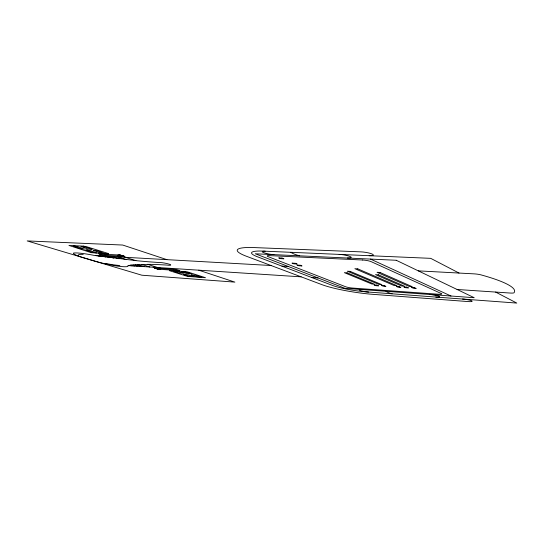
<?xml version="1.0" encoding="UTF-8"?>
<svg xmlns="http://www.w3.org/2000/svg" width="544" height="544" viewBox="0 0 544 544"><rect width="100%" height="100%" fill="white"/><g stroke="black" fill="none" stroke-linecap="round" stroke-linejoin="round"><path stroke-width="0.82" d="M99.035 253.912L120.38 255.068L124.501 256.306M418.302 270.864L474.293 273.877A6.766 1.136 7.4 0 1 480.631 274.781A94.901 14.933 8.1 0 1 513.93 292.842A6.331 0.966 7.2 0 1 510 293.032L457.089 289.483M95.887 255.646L271.028 265.506M281.908 266.118L288.272 266.478M154.496 268.076L158.1 269.219L179.806 270.62L176.127 269.498L154.496 268.076L158.44 269.246M128.377 265.601L301.165 276.842M311.807 277.535L318.029 277.936M100.701 255.918L103.238 256.7M130.812 265.186L133.164 265.907M99.246 255.836L101.068 256.394M130.036 265.295L131.723 265.819M98.165 255.775L99.416 256.156M129.486 265.39L130.642 265.744M104.836 256.149L109.283 257.523M133.13 264.894L137.272 266.179M102.394 256.013L105.754 257.047M131.73 265.057L134.851 266.016M103.469 253.708L105.196 254.245M111.976 256.55L119.143 258.781M137.659 264.547L144.364 266.642M99.103 253.47L100.83 254.007M108.025 256.326L113.771 258.108M135.075 264.717L140.44 266.383M117.47 256.863L126.29 259.624M141.535 264.398L149.818 266.995M156.754 268.226L160.419 269.375M117.429 255.972L120.863 257.054M153.184 267.213L156.305 268.192M155.829 268.165L159.501 269.314M155.183 268.117L158.855 269.273M120.027 255.048L124.481 256.36L103.129 255.177L99.062 253.98M119.605 255.027L123.706 256.319M118.946 254.986L123.039 256.285M122.556 256.258L125.984 257.339M158.263 267.539L161.384 268.525M118 254.939L122.101 256.231M125.331 257.305L135.905 260.644M147.628 264.35L157.617 267.498M173.312 270.239L174.821 270.722M177.874 270.545L179.377 271.028M166.879 259.644L122.72 245.045L27.2 240.924L141.821 275.203L234.872 282.118L198.744 270.178M370.518 259.087L451.003 296.024M459.02 273.054L430.705 258.346L263.017 251.104A29.118 4.631 9.7 0 0 257.4 256.768L332.398 285.389A25.813 3.57 9 0 0 366.602 291.91L516.8 303.076L495.611 292.067M369.152 255.687A8.35 1.489 8.6 0 0 372.239 254.075A8.35 1.489 8.6 0 0 360.924 251.865L254.055 247.574A43.704 6.963 9.7 0 0 246.35 256.231L321.932 284.648A38.74 5.365 9 0 0 372.728 294.324L467.976 301.566A6.936 0.959 7.9 0 0 471.607 300.784A6.936 0.959 7.9 0 0 462.55 299.044M273.897 254.64A7.439 1.21 9.8 0 1 263.677 252.654A7.439 1.21 9.8 0 1 265.193 251.199M368.601 292.06A6.358 0.864 8.9 0 1 360.053 290.428A6.358 0.864 8.9 0 1 362.352 289.592M429.978 294.501A6.82 0.952 8.2 0 1 439.001 296.228A6.82 0.952 8.2 0 1 435.758 297.051M392.129 293.808A19.523 2.7 8.5 0 1 386.029 291.312M339.17 254.388A7.99 1.374 8.9 0 1 350.064 256.51A7.99 1.374 8.9 0 1 347.385 258.019M299.465 255.816A22.862 3.856 9.3 0 1 290.918 252.307M78.649 255.456A20.665 2.407 11.2 0 1 83.239 254.402M119.891 265.513A20.461 2.366 11.1 0 1 105.053 263.378M169.612 270.368L169.531 270.701L187.578 276.42L205.462 277.705L187.537 271.918L169.612 270.368M173.869 271.028L173.774 271.354L179.017 273.02L183.471 273.333L178.242 271.66L173.869 271.028M181.723 271.558L181.601 271.891L186.83 273.564L191.352 273.877L186.136 272.197L181.723 271.558M183.967 274.237L183.838 274.55L188.931 276.168L193.372 276.488L188.285 274.863L183.967 274.237M191.787 274.788L191.638 275.101L196.717 276.726L201.226 277.052L196.153 275.42L191.787 274.788M130.642 265.207L127.806 265.717A20.006 2.305 11.1 0 1 116.185 265.948A27.826 3.237 11.1 0 1 95.438 261.317L81.627 257.19A28.268 3.318 11.2 0 1 73.467 253.082A20.475 2.387 11.2 0 1 93.928 255.354L136.258 260.678A206.149 29.6 12.3 0 0 158.726 262.48A6.916 0.877 10.7 0 1 169.313 264.187A6.929 0.877 10.7 0 1 166.75 265.071A142.446 16 9.8 0 0 147.859 264.343L130.642 265.207M396.236 260.27L255.299 253.783L345.025 288.334L474.225 297.711L396.236 260.27M83.456 246.112L68.959 245.439L91.174 252.647L108.569 253.98L108.44 253.565L86.537 246.697L83.456 246.112M74.929 246.187L73.426 246.119L80.07 248.533L84.572 249.179L77.976 246.765L74.929 246.187M82.504 246.541L80.974 246.473L87.584 248.907L92.14 249.553L91.95 249.118L85.571 247.126L82.504 246.541M362.624 260.012L269.552 255.619A5.807 0.918 9.8 0 0 268.348 256.727L345.637 286.742A5.12 0.707 9 0 0 352.546 288.062L438.634 294.25A5.596 0.802 8.1 0 0 441.327 293.556L371.246 261.691A6.358 1.081 8.7 0 0 362.624 260.012M282.016 258.06L278.725 257.904L280.616 258.645L283.9 258.808L282.016 258.06M87.224 250.002L85.721 249.927L92.126 252.26L96.58 252.899L90.216 250.566L87.224 250.002M94.785 250.383L93.262 250.308L99.634 252.661L104.135 253.3L97.804 250.954L94.785 250.383M295.276 263.296L292.012 263.126L293.828 263.833L297.085 264.01L295.276 263.296M300.22 265.248L296.97 265.071L298.744 265.771L301.995 265.948L300.22 265.248M357.762 268.858L354.885 268.702L394.121 285.505L396.882 285.688L357.762 268.858M379.984 272.462L377.046 272.292L409.455 286.532L412.284 286.722L379.984 272.462M350.139 271.368L347.358 271.204L379.175 284.498L381.868 284.675L350.139 271.368M347.099 272.823L344.372 272.66L371.844 284.002L374.496 284.186L347.099 272.823M378.4 274.815L375.523 274.645L401.737 286.015L404.532 286.205L378.4 274.815M376.72 285.104L374.075 284.927L375.918 285.688L378.563 285.865L376.72 285.104M384.071 285.607L381.392 285.423L383.214 286.185L385.893 286.368L384.071 285.607M399.051 286.62L396.297 286.436L398.092 287.205L400.84 287.388L399.051 286.62M406.681 287.137L403.893 286.946L405.674 287.722L408.456 287.912L406.681 287.137M414.412 287.66L411.59 287.47L413.352 288.245L416.167 288.442L414.412 287.66"/></g></svg>
